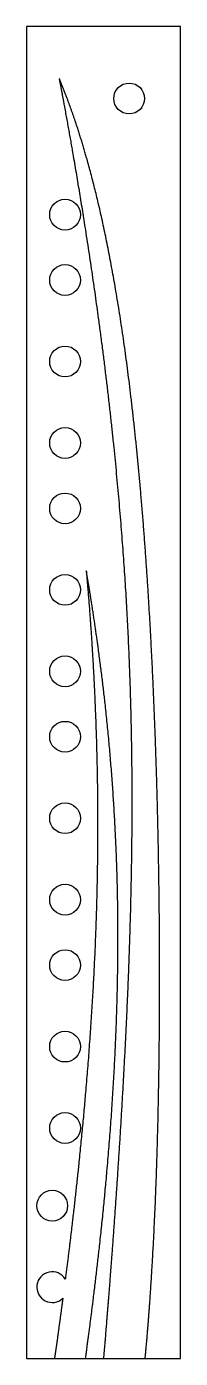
# Model space of a CAD drawing. Header units: millimetres. Extents: x -30 to 0, y -4 to 255.
import ezdxf

# ---------------------------------------------------------------- set-up
doc = ezdxf.new("R2010")
doc.units = ezdxf.units.MM
doc.layers.get('0').update_dxf_attribs({"linetype": 'CONTINUOUS'})

msp = doc.modelspace()

# ---------------------------------------------------------------- linework, layer by layer
for p, q in [((0, 255.5), (-30, 255.5)), ((-30, 255.5), (-30, -4)), ((0, -4), (0, 255.5)), ((-30, -4), (-24.55, -4)), ((-30, -4), (0, -4)), ((-18.5, -4), (-15, -4)), ((-6.87, -4), (0, -4))]:
    msp.add_line(p, q)
for centre in [(-10, 241.5), (-22.5, 218.87), (-22.5, 206.12), (-22.5, 190.25), (-22.5, 174.37), (-22.5, 161.62), (-22.5, 145.75), (-22.5, 129.88), (-22.5, 117.13), (-22.5, 101.25), (-22.5, 85.38), (-22.5, 72.63), (-22.5, 56.75), (-22.5, 40.88), (-25, 25.75)]:
    msp.add_circle(centre, 3)
msp.add_arc((-25, 9.88), 3, 31.7187, 313.4209)
for points in [[(-23.64, 245.38), (-22.88, 241.34), (-21.41, 233.32), (-19.34, 221.41), (-16.9, 205.77), (-14.35, 186.64), (-12.34, 167.96), (-10.85, 149.74), (-9.9, 132.02), (-9.44, 114.8), (-9.41, 98.11), (-9.73, 81.94), (-10.3, 66.31), (-11.06, 51.21), (-11.94, 36.64), (-12.89, 22.57), (-13.71, 11.7), (-14.35, 3.77), (-14.78, -1.43), (-15, -4)], [(-6.87, -4), (-6.64, -1.65), (-6.21, 3.21), (-5.64, 10.95), (-4.99, 22.21), (-4.41, 37.85), (-4.07, 55.03), (-3.98, 73.62), (-4.18, 93.37), (-4.69, 113.83), (-5.56, 134.48), (-6.8, 154.76), (-8.47, 174.11), (-10.58, 192.07), (-13.14, 208.32), (-16.17, 222.71), (-18.94, 232.71), (-21.22, 239.37), (-22.82, 243.43), (-23.64, 245.38)], [(-18.5, -4), (-18.04, -0.63), (-17.14, 6.08), (-15.91, 16.07), (-14.51, 29.24), (-13.2, 45.42), (-12.36, 61.29), (-12.04, 76.83), (-12.27, 92.03), (-13.05, 106.87), (-14.32, 121.39), (-15.72, 132.77), (-16.97, 141.17), (-17.88, 146.72), (-18.36, 149.48)], [(-22.94, 7.7), (-23.25, 5.37), (-23.56, 3.04), (-23.88, 0.7), (-24.21, -1.65), (-24.55, -4)]]:
    msp.add_open_spline(points, degree=5)
msp.add_open_spline([(-18.36, 149.48), (-18.12, 146.71), (-17.65, 141.15), (-17.06, 132.72), (-16.47, 121.32), (-16.09, 106.78), (-16.1, 91.93), (-16.53, 76.73), (-17.39, 61.19), (-18.64, 45.33), (-19.96, 32.16), (-21.11, 22.1), (-21.96, 15.26), (-22.42, 11.7), (-22.45, 11.45)], degree=5, knots=[-1, -1, -1, -1, -1, -1, -0.9, -0.8, -0.7, -0.6, -0.5, -0.4, -0.3, -0.2, -0.1, -0.0925898, -0.0925898, -0.0925898, -0.0925898, -0.0925898, -0.0925898])

doc.saveas('drawing.dxf')
